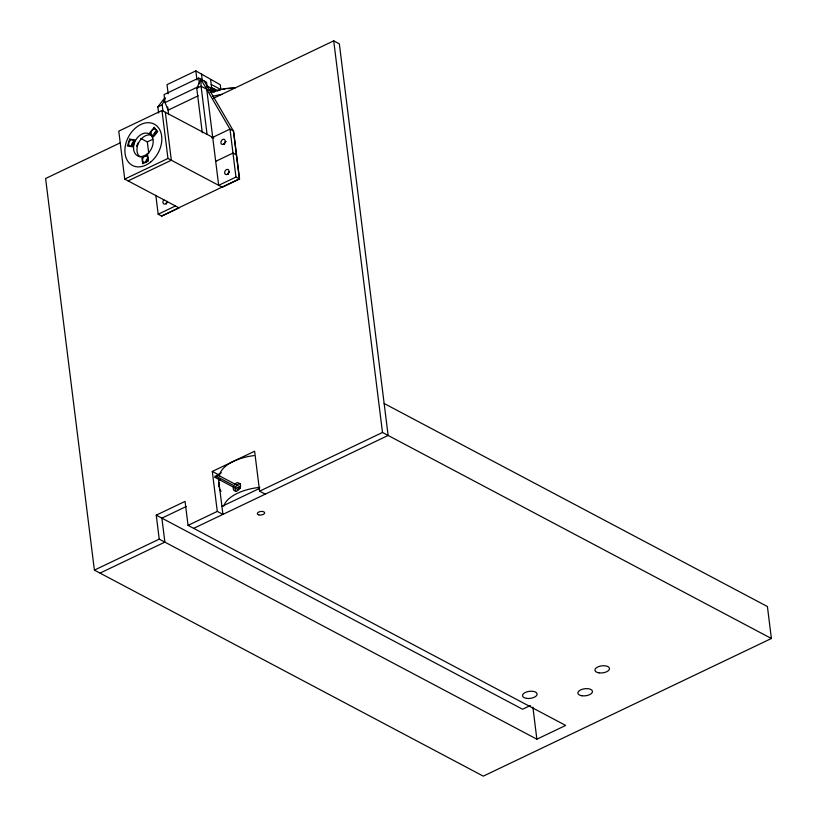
<?xml version="1.0" encoding="UTF-8"?>
<svg xmlns="http://www.w3.org/2000/svg" width="817" height="817" viewBox="0 0 817 817"><rect width="100%" height="100%" fill="white"/><g stroke="black" fill="none" stroke-linecap="round" stroke-linejoin="round"><path stroke-width="1.23" d="M218.936 482.418L218.762 483.102A38.634 18.668 -7.1 0 0 218.813 486.901M131.557 145.508L132.65 142.046M136.95 146.314L138.042 142.863M233.57 486.166L233.478 486.432A4.555 2.972 -68.8 0 0 233.979 490.435C236.246 492.569 239.452 489.781 240.229 487.463A4.575 3.564 -54 0 0 239.728 483.46L237.185 482.581L234.765 484.032M162.951 111L162.185 104.831L165.279 98.04M202.289 132.742L196.754 88.307L200.89 79.259L229.996 129.106L235.96 177.064L239.35 178.852L233.376 130.904L204.27 81.057M239.187 487.371C240.433 485.533 241.097 488.944 239.33 488.495L216.781 476.556L216.638 475.423L217.659 474.943L240.208 486.881M158.631 113.063L157.855 106.894L164.779 97.795M153.759 133.814L155.291 131.945M218.946 90.493L220.866 89.574L220.273 84.774L195.835 70.885L167.025 84.651L168.159 93.761M207.232 87.96L206.527 82.251L198.633 78.064L164.064 94.588L165.054 102.574L168.108 110.162L198.225 95.783M165.054 102.574L198.511 86.592M157.855 106.894L162.185 104.831M196.754 88.307L201.074 86.245L206.711 89.227L218.68 185.326L235.96 177.064M213.829 137.961L161.98 110.499L118.761 131.139L124.735 179.097L178.841 207.763M208.386 90.391L211.756 88.777L210.623 79.668M210.939 90.554L212.818 89.666L213.094 91.902M211.133 88.41L213.88 89.86L214.963 89.349L215.228 91.504M120.222 142.852L45.609 178.504L94.394 570.123L483.286 776.15L771.391 638.496L767.408 606.531L384.143 403.486M213.186 98.428L333.714 40.85L339.341 43.832L388.126 435.451L193.68 528.354M140.738 138.43L147.326 141.913L152.902 139.258M124.735 179.097L167.955 158.447L222.061 187.113M211.685 137.859L229.996 129.106L233.376 130.904M128.116 180.884L171.335 160.244L165.361 112.286M215.688 161.347L232.978 153.085L236.358 154.873M155.822 195.304L158.181 214.228L175.461 205.966M239.35 178.852L161.562 216.025L158.181 214.228M161.786 216.137L179.066 207.886M222.285 187.236L239.575 178.974L233.601 131.016M218.405 478.18L222.918 514.393L217.281 511.401L212.297 471.44L254.618 451.219L259.602 491.18L265.239 494.173M221.366 472.788L217.935 474.432L212.297 471.44M159.233 539.138L156.251 515.159L185.061 501.393L188.053 525.372L565.681 725.425L536.871 739.191L159.233 539.138L94.394 570.123M186.266 506.499L161.889 518.141L164.871 542.12L100.021 573.105M221.918 506.397L259.663 488.362M188.053 525.372L217.281 511.401M259.602 491.18L382.489 432.469L771.391 638.496M530.366 705.541L522.604 709.248L156.251 515.159M216.781 476.556L217.802 476.066L217.659 474.943M215.055 477.383C218.047 476.73 213.983 474.493 215.055 477.383L237.594 489.322L238.615 488.842L238.615 487.82M211.215 84.457L220.866 89.574M217.986 90.953L211.297 87.409L211.838 91.718L209.867 90.677M206.67 85.56L211.756 88.777M532.888 707.226L536.871 739.191M333.714 40.85L382.489 432.469M214.064 89.135L214.35 91.443M213.88 89.86L214.187 92.311M201.472 73.877L202.32 80.709M207.069 134.386L201.074 86.245L200.89 79.259M198.633 78.064L199.348 83.773M195.835 70.885L196.968 79.995M167.71 106.966L168.659 114.584M161.98 110.499L167.955 158.447M147.326 141.913L148.745 153.31M221.05 491.303A38.634 18.668 -7.1 0 1 219.416 488.719M228.249 174.46A2.757 1.991 -62.1 0 1 228.974 172.499M166.566 203.576A2.757 1.991 -62.1 0 1 167.066 202.248M224.542 143.955A2.757 1.991 -62.1 0 1 225.982 141.607M212.818 96.386A91.994 66.3 -62.1 0 1 222.101 94.374M210.02 92.546A99.357 71.6 -62.1 0 1 234.428 88.001M212.941 91.923A99.357 71.6 -62.1 0 1 214.585 91.392M215.402 91.147A99.357 71.6 -62.1 0 1 217.873 90.462M222.786 89.37A99.357 71.6 -62.1 0 1 225.237 88.951M227.667 88.634A99.357 71.6 -62.1 0 1 234.877 88.236M223.797 506.07A36.796 17.78 -7.1 0 1 259.796 487.371M220.212 480.376A36.796 17.78 -7.1 0 1 219.875 479.518M219.456 475.943A36.796 17.78 -7.1 0 1 253.964 455.61M235.97 491.558A4.596 3.37 -60.6 0 1 235.47 487.565M236.634 485.482A4.596 3.37 -60.6 0 1 240.31 483.797M228.025 174.348A2.757 1.991 -62.1 0 1 229.209 171.856M224.277 144.507A2.757 1.991 -62.1 0 1 225.758 141.484M167.24 201.288A2.757 1.991 -62.1 0 1 163.88 203.954A2.757 1.991 -62.1 0 1 163.89 199.767M166.3 204.127A2.757 1.991 -62.1 0 1 167.271 201.564M154.474 135.265A3.309 2.39 -62.1 0 1 156.272 131.414M137.042 145.12A3.309 2.39 -62.1 0 1 136.837 145.661M132.027 145.998A3.309 2.39 -62.1 0 1 134.254 141.882M140.156 157.078A12.418 8.946 -62.1 0 1 138.665 142.72A12.418 8.946 -62.1 0 1 151.216 135.081M151.962 135.336A12.418 8.946 -62.1 0 1 152.667 135.673M145.937 162.215A3.309 2.39 -62.1 0 1 148.173 158.1M129.637 139.104L127.442 146.018L132.834 146.825L135.019 139.911L129.637 139.104M154.199 127.37L149.613 132.946L153.177 137.113L157.773 131.527L154.199 127.37M147.632 154.607L141.872 157.364L142.669 163.757L148.428 161L147.632 154.607M581.908 695.767A7.363 3.554 -7.1 0 0 592.488 691.345A7.363 3.554 -7.1 0 0 581.153 689.65A7.363 3.554 -7.1 0 0 581.908 695.767M598.953 672.861A7.363 3.554 -7.1 0 0 609.523 668.439A7.363 3.554 -7.1 0 0 598.187 666.754A7.363 3.554 -7.1 0 0 598.953 672.861M526.546 698.372A7.363 3.554 -7.1 0 0 537.126 693.95A7.363 3.554 -7.1 0 0 525.791 692.254A7.363 3.554 -7.1 0 0 526.546 698.372M258.785 514.873A3.676 1.777 -7.1 0 0 264.616 513.107A3.676 1.777 -7.1 0 0 259.551 511.728A3.676 1.777 -7.1 0 0 258.785 514.873M227.279 174.307A2.757 1.991 -62.1 0 0 228.443 169.783A2.757 1.991 -62.1 0 0 224.746 171.876A2.757 1.991 -62.1 0 0 227.279 174.307M223.766 144.017A2.757 1.991 -62.1 0 0 224.512 139.513A2.757 1.991 -62.1 0 0 220.927 142.046A2.757 1.991 -62.1 0 0 223.766 144.017M154.495 134.856A3.309 2.39 -62.1 0 0 155.444 129.443A3.309 2.39 -62.1 0 0 151.135 132.415A3.309 2.39 -62.1 0 0 154.495 134.856M132.037 145.589A3.309 2.39 -62.1 0 0 132.987 140.167A3.309 2.39 -62.1 0 0 128.678 143.149A3.309 2.39 -62.1 0 0 132.037 145.589M147.172 154.015A12.418 8.946 -62.1 0 0 149.286 133.886A12.418 8.946 -62.1 0 0 133.62 146.488A12.418 8.946 -62.1 0 0 147.172 154.015M150.532 162.144A23.366 16.84 -62.1 0 0 154.505 124.255A23.366 16.84 -62.1 0 0 125.032 147.989A23.366 16.84 -62.1 0 0 150.532 162.144M145.957 161.797A3.309 2.39 -62.1 0 0 146.907 156.384A3.309 2.39 -62.1 0 0 142.587 159.366A3.309 2.39 -62.1 0 0 145.957 161.797"/></g></svg>
